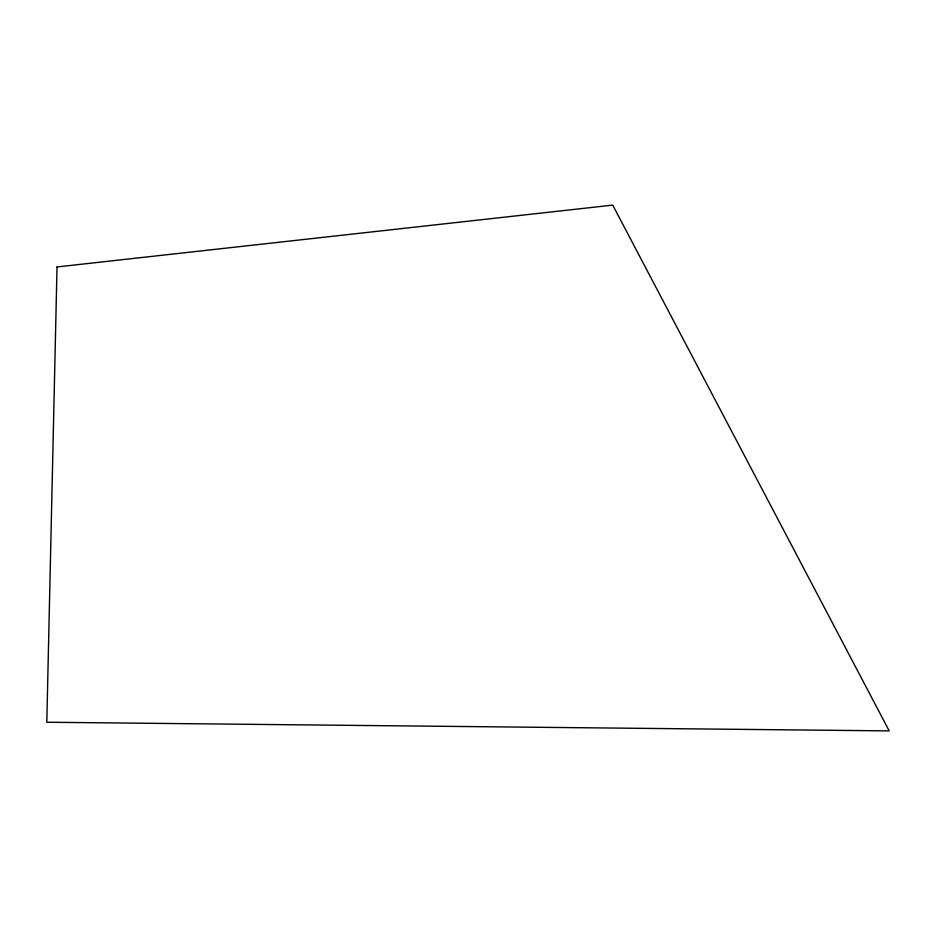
<?xml version="1.0" encoding="UTF-8"?>
<svg xmlns="http://www.w3.org/2000/svg" width="936" height="936" viewBox="0 0 936 936"><rect width="100%" height="100%" fill="white"/><g stroke="black" fill="none" stroke-linecap="round" stroke-linejoin="round"><path stroke-width="1.4" d="M57.026 266.947L46.8 722.241L889.2 730.887L612.729 205.113L57.026 266.947"/></g></svg>
